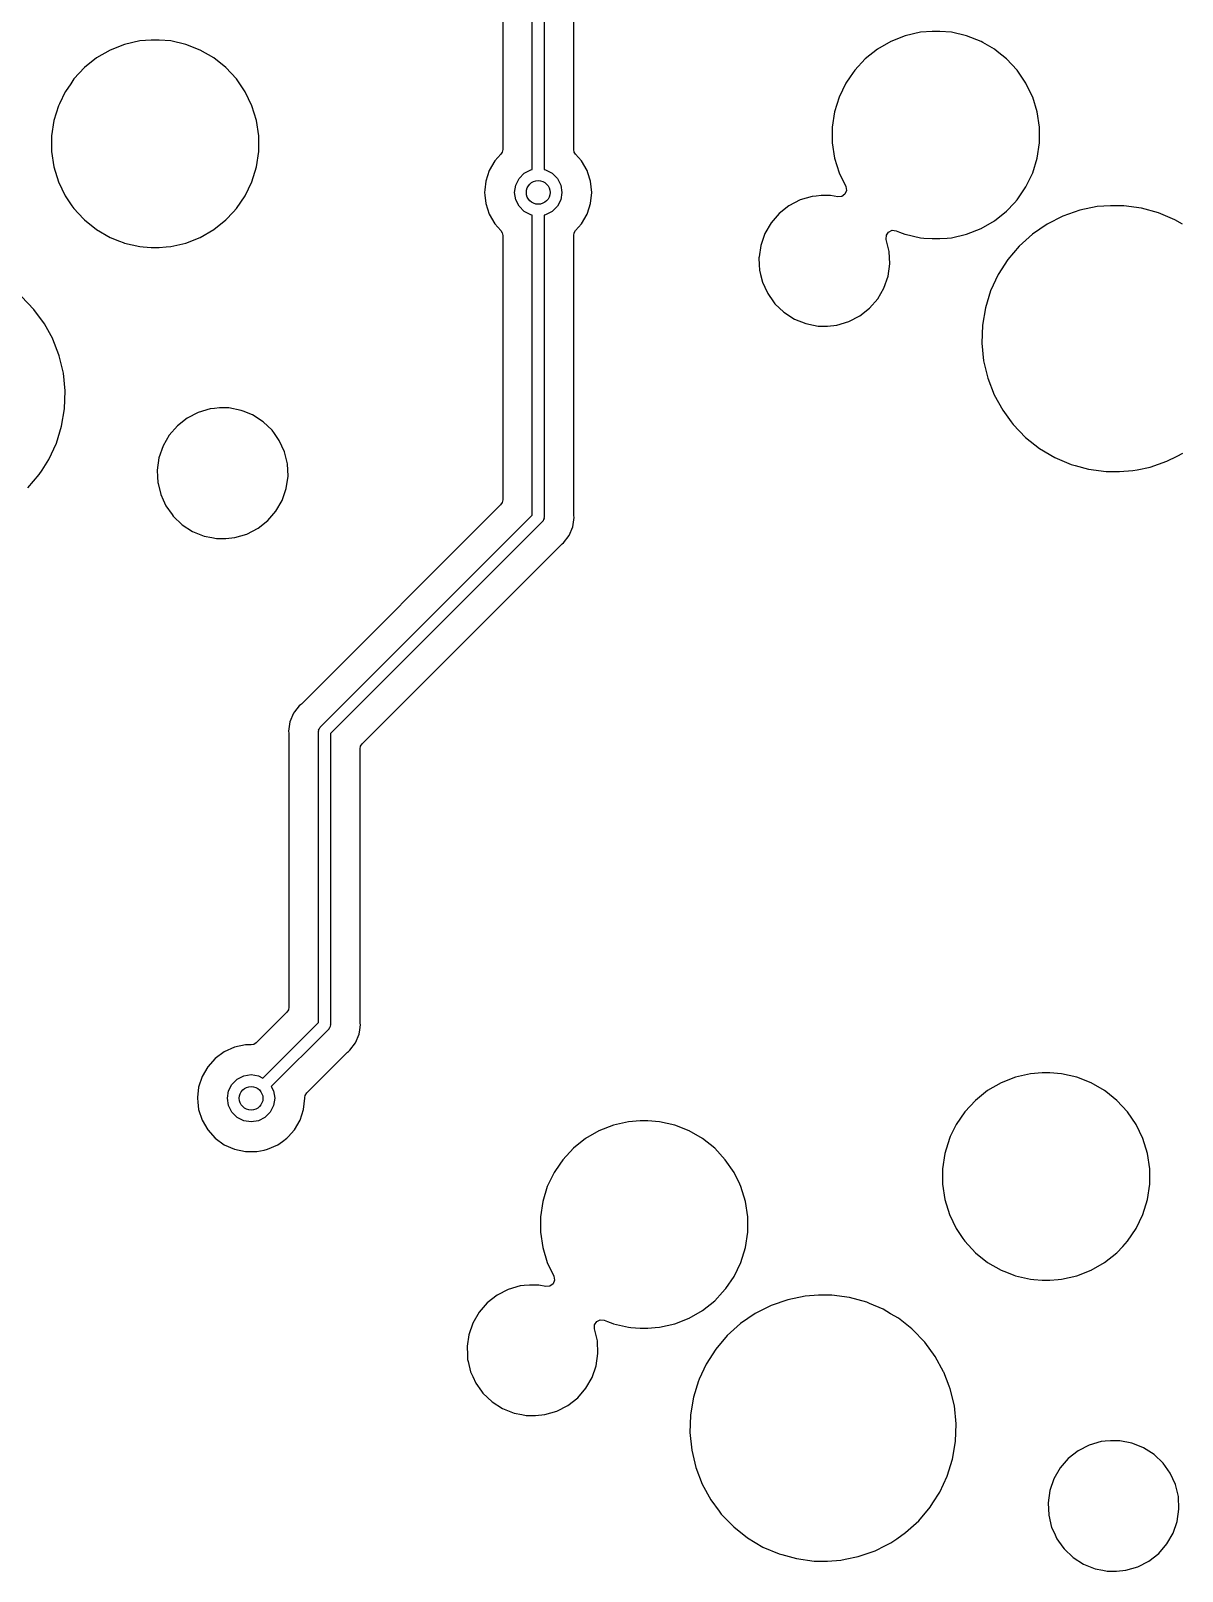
# Model space of a CAD drawing. Extents: x 41 to 271, y -133 to -23.
# Drawn here: x 80.28 to 99.73, y -74.07 to -48.05 of the extents above; entities that cross this region are included whole.
import ezdxf

# ---------------------------------------------------------------- set-up
doc = ezdxf.new("R2010")
doc.units = 0
doc.layers.add('BLACK', color=7, linetype='CONTINUOUS')

msp = doc.modelspace()

# ---------------------------------------------------------------- linework, layer by layer
at = {"layer": 'BLACK', "linetype": 'CONTINUOUS'}
for p, q in [((88.2495, -43.6875), (88.2495, -50.0535)), ((88.75, -49.66), (88.75, -43.64)), ((88.95, -43.6814), (88.95, -49.66)), ((89.4505, -50.0535), (89.4505, -43.9401)), ((95.3064, -48.0747), (95.0506, -48.1331)), ((95.5025, -48.06), (95.3064, -48.0747)), ((95.6335, -48.06), (95.5025, -48.06)), ((95.5025, -48.06), (95.5025, -48.06)), ((95.8296, -48.0747), (95.6335, -48.06)), ((95.6335, -48.06), (95.6335, -48.06)), ((96.0854, -48.1331), (95.8296, -48.0747)), ((81.6187, -48.3768), (81.3915, -48.5079)), ((81.863, -48.2809), (81.6187, -48.3768)), ((82.1188, -48.2225), (81.863, -48.2809)), ((82.3149, -48.2078), (82.1188, -48.2225)), ((82.4459, -48.2078), (82.3149, -48.2078)), ((82.3149, -48.2078), (82.3149, -48.2078)), ((82.642, -48.2225), (82.4459, -48.2078)), ((82.4459, -48.2078), (82.4459, -48.2078)), ((82.8978, -48.2809), (82.642, -48.2225)), ((83.142, -48.3768), (82.8978, -48.2809)), ((83.3692, -48.5079), (83.142, -48.3768)), ((94.5791, -48.3601), (94.374, -48.5237)), ((94.8064, -48.2289), (94.5791, -48.3601)), ((95.0506, -48.1331), (94.8064, -48.2289)), ((96.3296, -48.2289), (96.0854, -48.1331)), ((96.3611, -48.2471), (96.3296, -48.2289)), ((96.3296, -48.2289), (96.3296, -48.2289)), ((96.3296, -48.2289), (96.3296, -48.2289)), ((96.5569, -48.3601), (96.3611, -48.2471)), ((96.6037, -48.3975), (96.5569, -48.3601)), ((81.3915, -48.5079), (81.1864, -48.6715)), ((83.5744, -48.6715), (83.3692, -48.5079)), ((83.3692, -48.5079), (83.3692, -48.5079)), ((94.374, -48.5237), (94.1956, -48.716)), ((96.762, -48.5237), (96.6037, -48.3975)), ((96.9404, -48.716), (96.762, -48.5237)), ((96.762, -48.5237), (96.762, -48.5237)), ((96.762, -48.5237), (96.762, -48.5237)), ((81.008, -48.8638), (80.9532, -48.9442)), ((81.1864, -48.6715), (81.008, -48.8638)), ((83.7528, -48.8638), (83.5744, -48.6715)), ((83.5744, -48.6715), (83.5744, -48.6715)), ((83.5744, -48.6715), (83.5744, -48.6715)), ((83.9006, -49.0806), (83.7528, -48.8638)), ((83.7528, -48.8638), (83.7528, -48.8638)), ((83.7528, -48.8638), (83.7528, -48.8638)), ((94.1196, -48.8274), (94.0478, -48.9328)), ((94.1956, -48.716), (94.1196, -48.8274)), ((97.0882, -48.9328), (96.9404, -48.716)), ((96.9404, -48.716), (96.9404, -48.716)), ((96.9404, -48.716), (96.9404, -48.716)), ((80.8602, -49.0806), (80.7618, -49.2848)), ((80.864, -49.075), (80.8602, -49.0806)), ((80.9532, -48.9442), (80.864, -49.075)), ((84.0144, -49.317), (83.9006, -49.0806)), ((93.9339, -49.1692), (93.8566, -49.4199)), ((94.0478, -48.9328), (93.9339, -49.1692)), ((97.184, -49.1317), (97.0882, -48.9328)), ((97.2021, -49.1692), (97.184, -49.1317)), ((97.2794, -49.4199), (97.2021, -49.1692)), ((80.7463, -49.317), (80.669, -49.5677)), ((80.7618, -49.2848), (80.7463, -49.317)), ((84.0918, -49.5677), (84.0144, -49.317)), ((93.8566, -49.4199), (93.8175, -49.6793)), ((97.3185, -49.6793), (97.2794, -49.4199)), ((80.669, -49.5677), (80.6299, -49.8271)), ((84.1309, -49.8271), (84.0918, -49.5677)), ((88.75, -50.3958), (88.75, -49.66)), ((88.95, -49.66), (88.95, -50.3958)), ((93.8175, -49.6793), (93.8175, -49.9417)), ((97.3185, -49.9417), (97.3185, -49.6793)), ((80.6299, -49.8271), (80.6299, -50.0895)), ((84.1309, -50.0895), (84.1309, -49.8271)), ((93.8175, -49.9417), (93.8566, -50.2011)), ((97.2794, -50.2011), (97.3185, -49.9417)), ((80.6299, -50.0895), (80.669, -50.3489)), ((84.0918, -50.3489), (84.1309, -50.0895)), ((88.2176, -50.1365), (88.1175, -50.2478)), ((88.2413, -50.098), (88.2176, -50.1365)), ((88.2495, -50.0535), (88.2413, -50.098)), ((89.4587, -50.098), (89.4505, -50.0535)), ((89.4823, -50.1365), (89.4587, -50.098)), ((89.5825, -50.2478), (89.4823, -50.1365)), ((93.8566, -50.2011), (93.9339, -50.4518)), ((97.2021, -50.4518), (97.2794, -50.2011)), ((80.669, -50.3489), (80.7463, -50.5997)), ((84.0144, -50.5997), (84.0918, -50.3489)), ((88.0228, -50.4117), (87.9643, -50.5917)), ((88.1175, -50.2478), (88.0228, -50.4117)), ((88.5264, -50.5449), (88.6149, -50.4564)), ((88.6149, -50.4564), (88.7264, -50.3996)), ((88.7264, -50.3996), (88.75, -50.3958)), ((88.95, -50.3958), (88.9736, -50.3996)), ((88.9736, -50.3996), (89.0851, -50.4564)), ((89.0851, -50.4564), (89.1736, -50.5449)), ((89.6772, -50.4117), (89.5825, -50.2478)), ((89.6902, -50.4518), (89.6772, -50.4117)), ((89.7357, -50.5917), (89.6902, -50.4518)), ((93.9339, -50.4518), (94.0445, -50.6815)), ((97.0882, -50.6882), (97.2021, -50.4518)), ((80.7463, -50.5997), (80.8602, -50.836)), ((83.9006, -50.836), (84.0144, -50.5997)), ((87.9643, -50.5917), (87.9491, -50.7363)), ((88.45, -50.78), (88.4696, -50.6564)), ((88.4696, -50.6564), (88.5264, -50.5449)), ((89.1736, -50.5449), (89.2304, -50.6564)), ((89.2304, -50.6564), (89.25, -50.78)), ((89.7555, -50.78), (89.7357, -50.5917)), ((94.0445, -50.6815), (94.0561, -50.7481)), ((96.9404, -50.905), (97.0882, -50.6882)), ((80.8602, -50.836), (80.9751, -51.0047)), ((83.7528, -51.0528), (83.9006, -50.836)), ((87.9491, -50.7363), (87.9445, -50.78)), ((87.9445, -50.78), (87.9494, -50.8266)), ((87.9494, -50.8266), (87.9643, -50.9683)), ((87.9643, -50.9683), (88.0228, -51.1483)), ((88.4696, -50.9036), (88.45, -50.78)), ((88.5264, -51.0151), (88.4696, -50.9036)), ((89.2304, -50.9036), (89.1736, -51.0151)), ((89.25, -50.78), (89.2304, -50.9036)), ((89.6824, -51.1322), (89.7357, -50.9683)), ((89.7357, -50.9683), (89.7555, -50.78)), ((93.2727, -50.9081), (93.0857, -51.0045)), ((93.4745, -50.8488), (93.2727, -50.9081)), ((93.5442, -50.8422), (93.4745, -50.8488)), ((93.6314, -50.8338), (93.5442, -50.8422)), ((93.789, -50.8338), (93.6314, -50.8338)), ((93.9093, -50.857), (93.789, -50.8338)), ((93.789, -50.8338), (93.789, -50.8338)), ((93.9767, -50.8512), (93.9093, -50.857)), ((94.0311, -50.8109), (93.9767, -50.8512)), ((94.0561, -50.7481), (94.0311, -50.8109)), ((96.762, -51.0973), (96.8937, -50.9553)), ((96.8937, -50.9553), (96.9404, -50.905)), ((96.9404, -50.905), (96.9404, -50.905)), ((96.9404, -50.905), (96.9404, -50.905)), ((80.9751, -51.0047), (81.008, -51.0528)), ((81.008, -51.0528), (81.1689, -51.2263)), ((81.1689, -51.2263), (81.1864, -51.2451)), ((81.1864, -51.2451), (81.3915, -51.4087)), ((83.3692, -51.4087), (83.5744, -51.2451)), ((83.5744, -51.2451), (83.6972, -51.1127)), ((83.6972, -51.1127), (83.7528, -51.0528)), ((83.7528, -51.0528), (83.7528, -51.0528)), ((83.7528, -51.0528), (83.7528, -51.0528)), ((88.0228, -51.1483), (88.1175, -51.3122)), ((88.6149, -51.1036), (88.5264, -51.0151)), ((88.7264, -51.1604), (88.6149, -51.1036)), ((88.75, -51.1642), (88.7264, -51.1604)), ((88.75, -56.2286), (88.75, -51.1642)), ((88.9736, -51.1604), (88.95, -51.1642)), ((88.95, -51.1642), (88.95, -56.27)), ((89.0851, -51.1036), (88.9736, -51.1604)), ((89.1736, -51.0151), (89.0851, -51.1036)), ((89.5825, -51.3122), (89.6772, -51.1483)), ((89.6772, -51.1483), (89.6824, -51.1322)), ((92.9204, -51.1345), (92.7826, -51.2935)), ((93.0857, -51.0045), (92.9204, -51.1345)), ((96.5569, -51.2609), (96.762, -51.0973)), ((97.7126, -51.1791), (97.4444, -51.3146)), ((97.9965, -51.0805), (97.7126, -51.1791)), ((98.291, -51.0207), (97.9965, -51.0805)), ((98.5157, -51.0056), (98.291, -51.0207)), ((98.741, -51.0056), (98.5157, -51.0056)), ((98.5157, -51.0056), (98.5157, -51.0056)), ((99.0388, -51.0457), (98.741, -51.0056)), ((99.3286, -51.1251), (99.0388, -51.0457)), ((99.0388, -51.0457), (99.0388, -51.0457)), ((99.0388, -51.0457), (99.0388, -51.0457)), ((99.4084, -51.1589), (99.3286, -51.1251)), ((99.6053, -51.2424), (99.4084, -51.1589)), ((99.7346, -51.319), (99.6053, -51.2424)), ((81.3915, -51.4087), (81.6187, -51.5399)), ((83.142, -51.5399), (83.3692, -51.4087)), ((88.1175, -51.3122), (88.2176, -51.4235)), ((88.2176, -51.4235), (88.2413, -51.462)), ((88.2413, -51.462), (88.2495, -51.5065)), ((88.2495, -51.5065), (88.2495, -55.9699)), ((89.4505, -51.5065), (89.4587, -51.462)), ((89.4505, -51.8826), (89.4505, -51.5065)), ((89.4587, -51.462), (89.4823, -51.4235)), ((89.4823, -51.4235), (89.5825, -51.3122)), ((92.6774, -51.4756), (92.6087, -51.6744)), ((92.7826, -51.2935), (92.6774, -51.4756)), ((94.729, -51.5714), (94.7313, -51.5046)), ((94.7313, -51.5046), (94.7679, -51.4488)), ((94.7679, -51.4488), (94.8283, -51.42)), ((94.8283, -51.42), (94.8948, -51.4268)), ((94.8948, -51.4268), (94.9508, -51.4488)), ((94.9508, -51.4488), (95.0424, -51.4847)), ((95.0424, -51.4847), (95.0506, -51.4879)), ((95.0506, -51.4879), (95.3064, -51.5463)), ((95.8296, -51.5463), (96.0854, -51.4879)), ((96.0854, -51.4879), (96.3296, -51.3921)), ((96.3296, -51.3921), (96.5569, -51.2609)), ((97.1967, -51.4847), (96.9738, -51.6863)), ((97.4444, -51.3146), (97.1967, -51.4847)), ((81.6187, -51.5399), (81.778, -51.6024)), ((81.778, -51.6024), (81.8377, -51.6258)), ((81.8377, -51.6258), (81.863, -51.6357)), ((81.863, -51.6357), (82.1188, -51.6941)), ((82.1188, -51.6941), (82.1748, -51.6983)), ((82.1748, -51.6983), (82.3149, -51.7088)), ((82.3149, -51.7088), (82.3149, -51.7088)), ((82.3149, -51.7088), (82.4459, -51.7088)), ((82.4459, -51.7088), (82.5685, -51.6996)), ((82.4459, -51.7088), (82.4459, -51.7088)), ((82.5685, -51.6996), (82.642, -51.6941)), ((82.642, -51.6941), (82.8978, -51.6357)), ((82.8978, -51.6357), (83.142, -51.5399)), ((92.6087, -51.6744), (92.5809, -51.8672)), ((94.7294, -51.5734), (94.729, -51.5714)), ((94.779, -51.7778), (94.7294, -51.5734)), ((94.7294, -51.5734), (94.7294, -51.5734)), ((95.3064, -51.5463), (95.3624, -51.5505)), ((95.3624, -51.5505), (95.5025, -51.561)), ((95.5025, -51.561), (95.5025, -51.561)), ((95.5025, -51.561), (95.6335, -51.561)), ((95.6335, -51.561), (95.7574, -51.5517)), ((95.6335, -51.561), (95.6335, -51.561)), ((95.7574, -51.5517), (95.8296, -51.5463)), ((96.9738, -51.6863), (96.7798, -51.9157)), ((89.4505, -53.3252), (89.4505, -51.8826)), ((92.5809, -51.8672), (92.5787, -51.8826)), ((92.5787, -51.8826), (92.5845, -52.0035)), ((92.5845, -52.0035), (92.5887, -52.0927)), ((94.7591, -52.1961), (94.789, -51.9879)), ((94.789, -51.9879), (94.779, -51.7778)), ((96.7798, -51.9157), (96.6181, -52.169)), ((92.5887, -52.0927), (92.6071, -52.1685)), ((92.6071, -52.1685), (92.6383, -52.2971)), ((94.6903, -52.3949), (94.7591, -52.1961)), ((96.6181, -52.169), (96.4917, -52.4416)), ((80.3299, -52.7555), (80.121, -52.5395)), ((92.6383, -52.2971), (92.6752, -52.3778)), ((92.6752, -52.3778), (92.7257, -52.4885)), ((92.7257, -52.4885), (92.8252, -52.6283)), ((94.5851, -52.577), (94.6903, -52.3949)), ((96.4917, -52.4416), (96.4026, -52.7286)), ((80.5082, -52.9975), (80.3299, -52.7555)), ((92.8252, -52.6283), (92.8477, -52.6598)), ((92.8477, -52.6598), (92.9999, -52.8049)), ((92.9999, -52.8049), (92.9999, -52.8049)), ((92.9999, -52.8049), (92.9999, -52.8049)), ((92.9999, -52.8049), (93.1769, -52.9187)), ((94.282, -52.866), (94.4474, -52.736)), ((94.4474, -52.736), (94.5851, -52.577)), ((96.4026, -52.7286), (96.3527, -53.0249)), ((80.6492, -53.2549), (80.5082, -52.9975)), ((93.1769, -52.9187), (93.1769, -52.9187)), ((93.1769, -52.9187), (93.3722, -52.9968)), ((93.3722, -52.9968), (93.501, -53.0217)), ((93.501, -53.0217), (93.5787, -53.0366)), ((93.5787, -53.0366), (93.5787, -53.0366)), ((93.5787, -53.0366), (93.7363, -53.0366)), ((93.7363, -53.0366), (93.8933, -53.0217)), ((93.7363, -53.0366), (93.7363, -53.0366)), ((93.8933, -53.0217), (94.0951, -52.9624)), ((94.0951, -52.9624), (94.282, -52.866)), ((96.3527, -53.0249), (96.3426, -53.3252)), ((80.6526, -53.261), (80.6492, -53.2549)), ((80.7526, -53.5207), (80.6526, -53.261)), ((89.4505, -56.2225), (89.4505, -53.3252)), ((96.3426, -53.3252), (96.3727, -53.6242)), ((80.7606, -53.5414), (80.7526, -53.5207)), ((80.8302, -53.8337), (80.7606, -53.5414)), ((80.8603, -54.1327), (80.8302, -53.8337)), ((96.3727, -53.6242), (96.4423, -53.9165)), ((96.4423, -53.9165), (96.5503, -54.1969)), ((80.8503, -54.433), (80.8603, -54.1327)), ((96.5503, -54.1969), (96.6948, -54.4604)), ((80.8003, -54.7293), (80.8503, -54.433)), ((82.9209, -54.5919), (82.7555, -54.7219)), ((83.1078, -54.4955), (82.9209, -54.5919)), ((83.3096, -54.4362), (83.1078, -54.4955)), ((83.3794, -54.4296), (83.3096, -54.4362)), ((83.4666, -54.4212), (83.3794, -54.4296)), ((83.6242, -54.4212), (83.4666, -54.4212)), ((83.8307, -54.461), (83.6242, -54.4212)), ((83.6242, -54.4212), (83.6242, -54.4212)), ((83.8681, -54.476), (83.8307, -54.461)), ((83.8307, -54.461), (83.8307, -54.461)), ((83.8307, -54.461), (83.8307, -54.461)), ((84.026, -54.5392), (83.8681, -54.476)), ((84.203, -54.6529), (84.026, -54.5392)), ((96.6948, -54.4604), (96.8366, -54.6529)), ((80.7112, -55.0163), (80.8003, -54.7293)), ((82.6178, -54.8809), (82.5126, -55.063)), ((82.7555, -54.7219), (82.6178, -54.8809)), ((84.3552, -54.7981), (84.203, -54.6529)), ((84.203, -54.6529), (84.203, -54.6529)), ((84.203, -54.6529), (84.203, -54.6529)), ((84.393, -54.8511), (84.3552, -54.7981)), ((84.4772, -54.9694), (84.393, -54.8511)), ((96.8366, -54.6529), (96.873, -54.7023)), ((96.873, -54.7023), (97.0819, -54.9183)), ((80.5848, -55.2889), (80.7112, -55.0163)), ((82.5126, -55.063), (82.4438, -55.2618)), ((84.5646, -55.1608), (84.4772, -54.9694)), ((84.4772, -54.9694), (84.4772, -54.9694)), ((84.4772, -54.9694), (84.4772, -54.9694)), ((97.0819, -54.9183), (97.3177, -55.1046)), ((97.3177, -55.1046), (97.5763, -55.2577)), ((80.4691, -55.47), (80.5848, -55.2889)), ((82.4438, -55.2618), (82.4139, -55.47)), ((84.6142, -55.3652), (84.5646, -55.1608)), ((84.6242, -55.5753), (84.6142, -55.3652)), ((97.5763, -55.2577), (97.8529, -55.375)), ((97.8529, -55.375), (97.8529, -55.375)), ((97.8529, -55.375), (97.8529, -55.375)), ((97.8529, -55.375), (97.9168, -55.3925)), ((97.9168, -55.3925), (98.1427, -55.4544)), ((99.1851, -55.4195), (99.4689, -55.321)), ((99.4689, -55.321), (99.6437, -55.2327)), ((99.6437, -55.2327), (99.7371, -55.1855)), ((80.2291, -55.7716), (80.4231, -55.5421)), ((80.4231, -55.5421), (80.4691, -55.47)), ((82.4139, -55.47), (82.4194, -55.5856)), ((82.4139, -55.47), (82.4139, -55.47)), ((82.4194, -55.5856), (82.4239, -55.6801)), ((84.5943, -55.7835), (84.6242, -55.5753)), ((98.1427, -55.4544), (98.4405, -55.4945)), ((98.4405, -55.4945), (98.6658, -55.4945)), ((98.6658, -55.4945), (98.8906, -55.4794)), ((98.6658, -55.4945), (98.6658, -55.4945)), ((98.8906, -55.4794), (98.9642, -55.4644)), ((98.9642, -55.4644), (99.1851, -55.4195)), ((82.4239, -55.6801), (82.4283, -55.6985)), ((82.4283, -55.6985), (82.4735, -55.8845)), ((82.4735, -55.8845), (82.514, -55.9732)), ((84.5255, -55.9823), (84.5943, -55.7835)), ((82.514, -55.9732), (82.5609, -56.0758)), ((82.5609, -56.0758), (82.6653, -56.2225)), ((84.2825, -56.3234), (84.4203, -56.1644)), ((84.4203, -56.1644), (84.5255, -55.9823)), ((88.2132, -56.0576), (84.849, -59.4218)), ((88.2401, -56.0174), (88.2132, -56.0576)), ((88.2495, -55.9699), (88.2401, -56.0174)), ((82.6653, -56.2225), (82.6829, -56.2472)), ((82.6829, -56.2472), (82.8351, -56.3923)), ((82.8351, -56.3923), (82.8351, -56.3923)), ((82.8351, -56.3923), (82.8351, -56.3923)), ((82.8351, -56.3923), (83.012, -56.506)), ((83.9302, -56.5498), (84.1172, -56.4534)), ((84.1172, -56.4534), (84.2825, -56.3234)), ((85.1693, -59.8093), (88.75, -56.2286)), ((88.9207, -56.3407), (85.34, -59.9214)), ((88.9244, -56.3335), (88.9207, -56.3407)), ((88.9309, -56.3288), (88.9244, -56.3335)), ((88.9381, -56.3065), (88.9309, -56.3288)), ((88.9488, -56.2856), (88.9381, -56.3065)), ((88.95, -56.27), (88.9475, -56.2777)), ((88.9475, -56.2777), (88.9488, -56.2856)), ((89.3745, -56.5728), (89.435, -56.4268)), ((89.435, -56.4268), (89.4505, -56.3094)), ((89.4516, -56.2387), (89.4505, -56.2225)), ((89.4505, -56.3094), (89.4557, -56.27)), ((89.4557, -56.27), (89.4516, -56.2387)), ((83.012, -56.506), (83.012, -56.506)), ((83.012, -56.506), (83.2073, -56.5842)), ((83.2073, -56.5842), (83.3361, -56.609)), ((83.3361, -56.609), (83.4139, -56.624)), ((83.4139, -56.624), (83.4139, -56.624)), ((83.4139, -56.624), (83.5715, -56.624)), ((83.5715, -56.624), (83.7284, -56.609)), ((83.5715, -56.624), (83.5715, -56.624)), ((83.7284, -56.609), (83.9302, -56.5498)), ((89.2532, -56.7175), (89.2783, -56.6983)), ((89.2783, -56.6983), (89.3745, -56.5728)), ((86.7119, -59.2573), (89.241, -56.7282)), ((89.241, -56.7282), (89.2532, -56.7175)), ((85.8768, -60.0924), (86.7119, -59.2573)), ((84.7155, -59.5772), (84.655, -59.7232)), ((84.735, -59.5517), (84.7155, -59.5772)), ((84.8117, -59.4517), (84.735, -59.5517)), ((84.8368, -59.4325), (84.8117, -59.4517)), ((84.8117, -59.4517), (84.8117, -59.4517)), ((84.8117, -59.4517), (84.8117, -59.4517)), ((84.849, -59.4218), (84.8368, -59.4325)), ((84.655, -59.7232), (84.6343, -59.88)), ((85.1519, -59.8435), (85.1591, -59.8212)), ((85.1591, -59.8212), (85.1656, -59.8165)), ((85.1656, -59.8165), (85.1693, -59.8093)), ((84.6343, -59.88), (84.6384, -59.9113)), ((84.6384, -59.9113), (84.6395, -59.9275)), ((84.6395, -59.9275), (84.6395, -64.5399)), ((85.14, -59.88), (85.1425, -59.8723)), ((85.14, -64.7986), (85.14, -59.88)), ((85.1412, -59.8644), (85.1519, -59.8435)), ((85.1425, -59.8723), (85.1412, -59.8644)), ((85.34, -59.9214), (85.34, -64.84)), ((85.8499, -60.1326), (85.8768, -60.0924)), ((85.8405, -60.1801), (85.8499, -60.1326)), ((85.8405, -64.7925), (85.8405, -60.1801)), ((84.6032, -64.6276), (84.0876, -65.1432)), ((84.6301, -64.5874), (84.6032, -64.6276)), ((84.6395, -64.5399), (84.6301, -64.5874)), ((84.2, -65.7385), (85.14, -64.7986)), ((85.3107, -64.9107), (84.3415, -65.8799)), ((85.3144, -64.9035), (85.3107, -64.9107)), ((85.3209, -64.8988), (85.3144, -64.9035)), ((85.3281, -64.8765), (85.3209, -64.8988)), ((85.3388, -64.8556), (85.3281, -64.8765)), ((85.34, -64.84), (85.3375, -64.8477)), ((85.3375, -64.8477), (85.3388, -64.8556)), ((85.7645, -65.1428), (85.825, -64.9968)), ((85.825, -64.9968), (85.8343, -64.9263)), ((85.8343, -64.9263), (85.8457, -64.84)), ((85.8416, -64.8087), (85.8405, -64.7925)), ((85.8457, -64.84), (85.8416, -64.8087)), ((83.5473, -65.2958), (83.3941, -65.4071)), ((83.7202, -65.2189), (83.5473, -65.2958)), ((83.9054, -65.1795), (83.7202, -65.2189)), ((83.9999, -65.1795), (83.9054, -65.1795)), ((84.0474, -65.1701), (83.9999, -65.1795)), ((84.0876, -65.1432), (84.0474, -65.1701)), ((84.9419, -65.9873), (85.631, -65.2982)), ((85.631, -65.2982), (85.6432, -65.2875)), ((85.6432, -65.2875), (85.6683, -65.2683)), ((85.6683, -65.2683), (85.7645, -65.1428)), ((83.2675, -65.5478), (83.1728, -65.7117)), ((83.3941, -65.4071), (83.2675, -65.5478)), ((83.1728, -65.7117), (83.1143, -65.8917)), ((83.6764, -65.8449), (83.7649, -65.7564)), ((83.7649, -65.7564), (83.8764, -65.6996)), ((83.8764, -65.6996), (84, -65.68)), ((84, -65.68), (84.1236, -65.6996)), ((84.1236, -65.6996), (84.2, -65.7385)), ((96.6669, -65.8199), (96.4397, -65.951)), ((96.9111, -65.724), (96.6669, -65.8199)), ((97.1669, -65.6656), (96.9111, -65.724)), ((97.363, -65.6509), (97.1669, -65.6656)), ((97.494, -65.6509), (97.363, -65.6509)), ((97.363, -65.6509), (97.363, -65.6509)), ((97.6902, -65.6656), (97.494, -65.6509)), ((97.494, -65.6509), (97.494, -65.6509)), ((97.9459, -65.724), (97.6902, -65.6656)), ((98.1902, -65.8199), (97.9459, -65.724)), ((98.4174, -65.951), (98.1902, -65.8199)), ((83.0959, -66.0672), (83.0945, -66.08)), ((83.0945, -66.08), (83.1013, -66.144)), ((83.1143, -65.8917), (83.0959, -66.0672)), ((83.6, -66.08), (83.6196, -65.9564)), ((83.6196, -66.2036), (83.6, -66.08)), ((83.6196, -65.9564), (83.6764, -65.8449)), ((84.3415, -65.8799), (84.3804, -65.9564)), ((84.3804, -65.9564), (84.4, -66.08)), ((84.4, -66.08), (84.3804, -66.2036)), ((84.8857, -66.2683), (84.9055, -66.08)), ((84.9055, -66.08), (84.9068, -66.067)), ((84.9055, -66.08), (84.9055, -66.08)), ((84.9068, -66.067), (84.9087, -66.0672)), ((84.9087, -66.0672), (84.9127, -66.0336)), ((84.9127, -66.0336), (84.9419, -65.9873)), ((96.4397, -65.951), (96.2345, -66.1146)), ((98.4359, -65.9658), (98.4174, -65.951)), ((98.6225, -66.1146), (98.4359, -65.9658)), ((83.1013, -66.144), (83.1143, -66.2683)), ((83.1143, -66.2683), (83.1728, -66.4483)), ((83.6764, -66.3151), (83.6196, -66.2036)), ((83.7649, -66.4036), (83.6764, -66.3151)), ((84.3236, -66.3151), (84.2351, -66.4036)), ((84.3804, -66.2036), (84.3236, -66.3151)), ((84.8272, -66.4483), (84.8857, -66.2683)), ((96.0561, -66.3069), (95.9807, -66.4175)), ((96.2345, -66.1146), (96.0561, -66.3069)), ((98.801, -66.3069), (98.6225, -66.1146)), ((98.6225, -66.1146), (98.6225, -66.1146)), ((98.6225, -66.1146), (98.6225, -66.1146)), ((98.801, -66.307), (98.801, -66.3069)), ((98.9488, -66.5237), (98.801, -66.307)), ((98.801, -66.307), (98.801, -66.307)), ((83.1728, -66.4483), (83.2675, -66.6122)), ((83.8764, -66.4604), (83.7649, -66.4036)), ((84, -66.48), (83.8764, -66.4604)), ((84.1236, -66.4604), (84, -66.48)), ((84.2351, -66.4036), (84.1236, -66.4604)), ((84.7325, -66.6122), (84.8272, -66.4483)), ((90.1201, -66.534), (89.8759, -66.6298)), ((90.3759, -66.4756), (90.1201, -66.534)), ((90.572, -66.4609), (90.3759, -66.4756)), ((90.703, -66.4609), (90.572, -66.4609)), ((90.572, -66.4609), (90.572, -66.4609)), ((90.8991, -66.4756), (90.703, -66.4609)), ((90.703, -66.4609), (90.703, -66.4609)), ((91.1549, -66.534), (90.8991, -66.4756)), ((91.3991, -66.6298), (91.1549, -66.534)), ((95.9083, -66.5237), (95.81, -66.728)), ((95.9089, -66.5228), (95.9083, -66.5237)), ((95.9807, -66.4175), (95.9089, -66.5228)), ((99.0626, -66.7601), (98.9488, -66.5237)), ((83.2675, -66.6122), (83.3941, -66.7529)), ((83.3941, -66.7529), (83.5473, -66.8642)), ((84.4527, -66.8642), (84.5297, -66.8082)), ((84.5297, -66.8082), (84.6059, -66.7529)), ((84.6059, -66.7529), (84.6268, -66.7296)), ((84.6268, -66.7296), (84.7325, -66.6122)), ((89.6486, -66.761), (89.4435, -66.9246)), ((89.8759, -66.6298), (89.6486, -66.761)), ((91.6264, -66.761), (91.3991, -66.6298)), ((91.8315, -66.9246), (91.6264, -66.761)), ((91.6264, -66.761), (91.6264, -66.761)), ((95.7945, -66.7601), (95.7171, -67.0108)), ((95.81, -66.728), (95.7945, -66.7601)), ((99.1399, -67.0108), (99.0626, -66.7601)), ((83.5473, -66.8642), (83.7202, -66.9411)), ((83.7202, -66.9411), (83.9054, -66.9805)), ((83.9054, -66.9805), (83.9054, -66.9805)), ((83.9054, -66.9805), (84.0946, -66.9805)), ((84.0946, -66.9805), (84.2186, -66.9542)), ((84.0946, -66.9805), (84.0946, -66.9805)), ((84.2186, -66.9542), (84.2798, -66.9411)), ((84.2798, -66.9411), (84.4527, -66.8642)), ((89.2651, -67.1169), (89.2125, -67.194)), ((89.4435, -66.9246), (89.2651, -67.1169)), ((92.0099, -67.1169), (91.8315, -66.9246)), ((91.8315, -66.9246), (91.8315, -66.9246)), ((91.8315, -66.9246), (91.8315, -66.9246)), ((92.1577, -67.3337), (92.0099, -67.1169)), ((92.0099, -67.1169), (92.0099, -67.1169)), ((92.0099, -67.1169), (92.0099, -67.1169)), ((95.7171, -67.0108), (95.678, -67.2703)), ((99.179, -67.2703), (99.1399, -67.0108)), ((89.1173, -67.3337), (89.0034, -67.5701)), ((89.2125, -67.194), (89.1173, -67.3337)), ((92.2535, -67.5326), (92.1577, -67.3337)), ((95.678, -67.2703), (95.678, -67.5326)), ((99.179, -67.5326), (99.179, -67.2703)), ((89.0034, -67.5701), (88.9261, -67.8208)), ((92.2716, -67.5701), (92.2535, -67.5326)), ((92.3489, -67.8208), (92.2716, -67.5701)), ((95.678, -67.5326), (95.7171, -67.792)), ((99.1399, -67.792), (99.179, -67.5326)), ((88.9261, -67.8208), (88.887, -68.0802)), ((92.388, -68.0802), (92.3489, -67.8208)), ((95.7171, -67.792), (95.7945, -68.0428)), ((99.0626, -68.0428), (99.1399, -67.792)), ((88.887, -68.0802), (88.887, -68.3426)), ((92.388, -68.3426), (92.388, -68.0802)), ((95.7945, -68.0428), (95.9083, -68.2791)), ((98.9488, -68.2791), (99.0626, -68.0428)), ((88.887, -68.3426), (88.9261, -68.602)), ((92.3489, -68.602), (92.388, -68.3426)), ((95.9083, -68.2791), (96.0233, -68.4478)), ((98.801, -68.4959), (98.9488, -68.2791)), ((88.9261, -68.602), (89.0034, -68.8527)), ((92.2716, -68.8527), (92.3489, -68.602)), ((96.0233, -68.4478), (96.0561, -68.4959)), ((96.0561, -68.4959), (96.2345, -68.6882)), ((98.6225, -68.6882), (98.7218, -68.5812)), ((98.7218, -68.5812), (98.801, -68.4959)), ((98.801, -68.4959), (98.801, -68.4959)), ((98.801, -68.4959), (98.801, -68.4959)), ((89.0034, -68.8527), (89.114, -69.0824)), ((92.1577, -69.0891), (92.2716, -68.8527)), ((96.2345, -68.6882), (96.2345, -68.6882)), ((96.2345, -68.6882), (96.4397, -68.8518)), ((96.4397, -68.8518), (96.6669, -68.983)), ((98.1902, -68.983), (98.4174, -68.8518)), ((98.4174, -68.8518), (98.6225, -68.6882)), ((89.1256, -69.149), (89.1006, -69.2118)), ((89.114, -69.0824), (89.1256, -69.149)), ((92.0207, -69.29), (92.1577, -69.0891)), ((96.6669, -68.983), (96.7593, -69.0193)), ((96.7593, -69.0193), (96.882, -69.0674)), ((96.882, -69.0674), (96.9111, -69.0789)), ((96.9111, -69.0789), (97.1669, -69.1372)), ((97.1669, -69.1372), (97.2227, -69.1414)), ((97.2227, -69.1414), (97.363, -69.1519)), ((97.363, -69.1519), (97.363, -69.1519)), ((97.363, -69.1519), (97.494, -69.1519)), ((97.494, -69.1519), (97.6343, -69.1414)), ((97.494, -69.1519), (97.494, -69.1519)), ((97.6343, -69.1414), (97.6902, -69.1372)), ((97.6902, -69.1372), (97.9459, -69.0789)), ((97.9459, -69.0789), (98.1902, -68.983)), ((88.1552, -69.4054), (87.9899, -69.5354)), ((88.3422, -69.309), (88.1552, -69.4054)), ((88.544, -69.2497), (88.3422, -69.309)), ((88.6137, -69.2431), (88.544, -69.2497)), ((88.7009, -69.2347), (88.6137, -69.2431)), ((88.8585, -69.2347), (88.7009, -69.2347)), ((88.9788, -69.2579), (88.8585, -69.2347)), ((88.8585, -69.2347), (88.8585, -69.2347)), ((89.0462, -69.2521), (88.9788, -69.2579)), ((89.1006, -69.2118), (89.0462, -69.2521)), ((91.8315, -69.4982), (91.9632, -69.3562)), ((91.9632, -69.3562), (92.0099, -69.3059)), ((92.0099, -69.3059), (92.0207, -69.29)), ((92.0099, -69.3059), (92.0099, -69.3059)), ((92.0099, -69.3059), (92.0099, -69.3059)), ((93.3605, -69.4216), (93.066, -69.4814)), ((93.5852, -69.4065), (93.3605, -69.4216)), ((93.8105, -69.4065), (93.5852, -69.4065)), ((93.5852, -69.4065), (93.5852, -69.4065)), ((94.1083, -69.4466), (93.8105, -69.4065)), ((94.3981, -69.526), (94.1083, -69.4466)), ((94.1083, -69.4466), (94.1083, -69.4466)), ((94.1083, -69.4466), (94.1083, -69.4466)), ((87.8521, -69.6944), (87.7469, -69.8765)), ((87.9899, -69.5354), (87.8521, -69.6944)), ((91.3991, -69.793), (91.6264, -69.6618)), ((91.6264, -69.6618), (91.8315, -69.4982)), ((92.5139, -69.7155), (92.2662, -69.8856)), ((92.7821, -69.58), (92.5139, -69.7155)), ((93.066, -69.4814), (92.7821, -69.58)), ((94.4439, -69.5454), (94.3981, -69.526)), ((94.6748, -69.6433), (94.4439, -69.5454)), ((94.8023, -69.7188), (94.6748, -69.6433)), ((94.9333, -69.7964), (94.8023, -69.7188)), ((87.7469, -69.8765), (87.6782, -70.0753)), ((89.7985, -69.9723), (89.8008, -69.9055)), ((89.7989, -69.9743), (89.7985, -69.9723)), ((89.8485, -70.1787), (89.7989, -69.9743)), ((89.7989, -69.9743), (89.7989, -69.9743)), ((89.8008, -69.9055), (89.8374, -69.8496)), ((89.8374, -69.8496), (89.8978, -69.8209)), ((89.8978, -69.8209), (89.9643, -69.8276)), ((89.9643, -69.8276), (90.0203, -69.8496)), ((90.0203, -69.8496), (90.1119, -69.8856)), ((90.1119, -69.8856), (90.1201, -69.8888)), ((90.1201, -69.8888), (90.3759, -69.9472)), ((90.3759, -69.9472), (90.4134, -69.95)), ((90.4134, -69.95), (90.572, -69.9619)), ((90.572, -69.9619), (90.572, -69.9619)), ((90.572, -69.9619), (90.703, -69.9619)), ((90.703, -69.9619), (90.8256, -69.9527)), ((90.703, -69.9619), (90.703, -69.9619)), ((90.8256, -69.9527), (90.8991, -69.9472)), ((90.8991, -69.9472), (91.1549, -69.8888)), ((91.1549, -69.8888), (91.3991, -69.793)), ((92.2662, -69.8856), (92.0433, -70.0872)), ((95.1585, -69.9743), (94.9333, -69.7964)), ((95.1692, -69.9826), (95.1585, -69.9743)), ((95.3781, -70.1986), (95.1692, -69.9826)), ((87.6782, -70.0753), (87.6506, -70.2668)), ((89.8585, -70.3888), (89.8485, -70.1787)), ((92.0433, -70.0872), (91.8493, -70.3166)), ((95.5563, -70.4406), (95.3781, -70.1986)), ((87.6506, -70.2668), (87.6482, -70.2835)), ((87.6482, -70.2835), (87.654, -70.4044)), ((87.654, -70.4044), (87.6582, -70.4936)), ((87.6582, -70.4936), (87.6655, -70.5236)), ((89.8286, -70.597), (89.8585, -70.3888)), ((91.8493, -70.3166), (91.6876, -70.5699)), ((95.6974, -70.698), (95.5563, -70.4406)), ((87.6655, -70.5236), (87.7078, -70.698)), ((87.7078, -70.698), (87.7447, -70.7787)), ((89.7598, -70.7958), (89.8286, -70.597)), ((91.6876, -70.5699), (91.5693, -70.8249)), ((95.7007, -70.7041), (95.6974, -70.698)), ((95.7917, -70.9404), (95.7007, -70.7041)), ((87.7447, -70.7787), (87.7952, -70.8893)), ((87.7952, -70.8893), (87.8919, -71.0251)), ((89.5169, -71.1369), (89.6546, -70.9779)), ((89.6546, -70.9779), (89.7598, -70.7958)), ((91.558, -70.8528), (91.4721, -71.1295)), ((91.5612, -70.8425), (91.558, -70.8528)), ((91.5693, -70.8249), (91.5612, -70.8425)), ((95.8087, -70.9845), (95.7917, -70.9404)), ((95.8784, -71.2768), (95.8087, -70.9845)), ((87.8919, -71.0251), (87.9172, -71.0607)), ((87.9172, -71.0607), (88.0694, -71.2058)), ((88.0694, -71.2058), (88.0694, -71.2058)), ((88.0694, -71.2058), (88.0694, -71.2058)), ((88.0694, -71.2058), (88.2464, -71.3195)), ((89.1646, -71.3633), (89.3515, -71.2669)), ((89.3515, -71.2669), (89.5169, -71.1369)), ((91.4721, -71.1295), (91.4222, -71.4258)), ((95.9084, -71.5758), (95.8784, -71.2768)), ((88.2464, -71.3195), (88.2464, -71.3196)), ((88.2464, -71.3196), (88.4417, -71.3977)), ((88.4417, -71.3977), (88.5705, -71.4226)), ((88.5705, -71.4226), (88.6482, -71.4375)), ((88.6482, -71.4375), (88.6482, -71.4375)), ((88.6482, -71.4375), (88.8058, -71.4375)), ((88.8058, -71.4375), (88.9628, -71.4226)), ((88.8058, -71.4375), (88.8058, -71.4375)), ((88.9628, -71.4226), (89.1646, -71.3633)), ((91.4218, -71.4375), (91.4121, -71.7251)), ((91.4222, -71.4258), (91.4218, -71.4375)), ((91.4121, -71.7251), (91.4121, -71.7261)), ((91.4121, -71.7261), (91.4422, -72.0251)), ((95.8984, -71.8761), (95.9084, -71.5758)), ((91.4422, -72.0251), (91.5118, -72.3174)), ((95.8484, -72.1724), (95.8984, -71.8761)), ((97.969, -72.035), (97.8037, -72.165)), ((98.156, -71.9386), (97.969, -72.035)), ((98.3578, -71.8793), (98.156, -71.9386)), ((98.4275, -71.8727), (98.3578, -71.8793)), ((98.5147, -71.8643), (98.4275, -71.8727)), ((98.6723, -71.8643), (98.5147, -71.8643)), ((98.6724, -71.8643), (98.6723, -71.8643)), ((98.8789, -71.9041), (98.6724, -71.8643)), ((98.8918, -71.9093), (98.8789, -71.9041)), ((98.8789, -71.9041), (98.8789, -71.9041)), ((98.8789, -71.9041), (98.8789, -71.9041)), ((99.0742, -71.9823), (98.8918, -71.9093)), ((99.2511, -72.096), (99.0742, -71.9823)), ((91.5118, -72.3174), (91.6198, -72.5978)), ((95.7594, -72.4594), (95.8484, -72.1724)), ((97.6659, -72.324), (97.5608, -72.5061)), ((97.8037, -72.165), (97.6659, -72.324)), ((99.4033, -72.2412), (99.2511, -72.096)), ((99.2511, -72.096), (99.2511, -72.096)), ((99.2511, -72.096), (99.2511, -72.096)), ((99.5254, -72.4125), (99.4033, -72.2412)), ((99.4033, -72.2412), (99.4033, -72.2412)), ((95.6329, -72.732), (95.7594, -72.4594)), ((97.5608, -72.5061), (97.492, -72.7049)), ((99.6127, -72.6039), (99.5254, -72.4125)), ((99.5254, -72.4125), (99.5254, -72.4125)), ((99.5254, -72.4125), (99.5254, -72.4125)), ((91.6198, -72.5978), (91.7643, -72.8613)), ((95.5173, -72.9131), (95.6329, -72.732)), ((97.492, -72.7049), (97.462, -72.9131)), ((99.6623, -72.8083), (99.6127, -72.6039)), ((99.6723, -73.0184), (99.6623, -72.8083)), ((91.7643, -72.8613), (91.9061, -73.0538)), ((91.9061, -73.0538), (91.9425, -73.1032)), ((91.9425, -73.1032), (92.1514, -73.3192)), ((95.2772, -73.2147), (95.4712, -72.9852)), ((95.4712, -72.9852), (95.5173, -72.9131)), ((97.462, -72.9131), (97.472, -73.1232)), ((97.462, -72.9131), (97.462, -72.9131)), ((99.6424, -73.2266), (99.6723, -73.0184)), ((92.1514, -73.3192), (92.3872, -73.5055)), ((95.0544, -73.4163), (95.2772, -73.2147)), ((97.472, -73.1232), (97.5216, -73.3276)), ((97.5216, -73.3276), (97.5621, -73.4163)), ((99.5736, -73.4254), (99.6424, -73.2266)), ((92.3872, -73.5055), (92.6458, -73.6586)), ((94.7132, -73.6335), (94.8066, -73.5863)), ((94.8066, -73.5863), (94.9048, -73.5189)), ((94.9048, -73.5189), (95.0544, -73.4163)), ((97.5621, -73.4163), (97.609, -73.5189)), ((97.609, -73.5189), (97.7113, -73.6627)), ((99.3307, -73.7665), (99.4684, -73.6075)), ((99.4684, -73.6075), (99.5736, -73.4254)), ((92.6458, -73.6586), (92.9224, -73.7759)), ((92.9224, -73.7759), (92.9224, -73.7759)), ((92.9224, -73.7759), (92.9224, -73.7759)), ((92.9224, -73.7759), (92.9642, -73.7874)), ((92.9642, -73.7874), (93.2122, -73.8553)), ((93.2122, -73.8553), (93.51, -73.8953)), ((93.7353, -73.8953), (93.9601, -73.8803)), ((93.9601, -73.8803), (94.0337, -73.8653)), ((94.0337, -73.8653), (94.2546, -73.8204)), ((94.2546, -73.8204), (94.5384, -73.7219)), ((94.5384, -73.7219), (94.7132, -73.6335)), ((97.7113, -73.6627), (97.731, -73.6903)), ((97.731, -73.6903), (97.8832, -73.8354)), ((97.8832, -73.8354), (97.8832, -73.8354)), ((97.8832, -73.8354), (97.8832, -73.8354)), ((97.8832, -73.8354), (98.0602, -73.9492)), ((99.1653, -73.8965), (99.3307, -73.7665)), ((93.51, -73.8953), (93.7353, -73.8953)), ((93.7353, -73.8953), (93.7353, -73.8953)), ((98.0602, -73.9492), (98.0602, -73.9492)), ((98.0602, -73.9492), (98.2555, -74.0273)), ((98.2555, -74.0273), (98.3843, -74.0522)), ((98.3843, -74.0522), (98.462, -74.0671)), ((98.462, -74.0671), (98.462, -74.0671)), ((98.462, -74.0671), (98.6196, -74.0671)), ((98.6196, -74.0671), (98.7766, -74.0522)), ((98.6196, -74.0671), (98.6196, -74.0671)), ((98.7766, -74.0522), (98.9784, -73.9929)), ((98.9784, -73.9929), (99.1653, -73.8965))]:
    msp.add_line(p, q, dxfattribs=at)
at = {"layer": 'BLACK'}
for centre in [(88.85, -50.78), (84, -66.08)]:
    msp.add_circle(centre, 0.2, dxfattribs=at)

doc.saveas('drawing.dxf')
